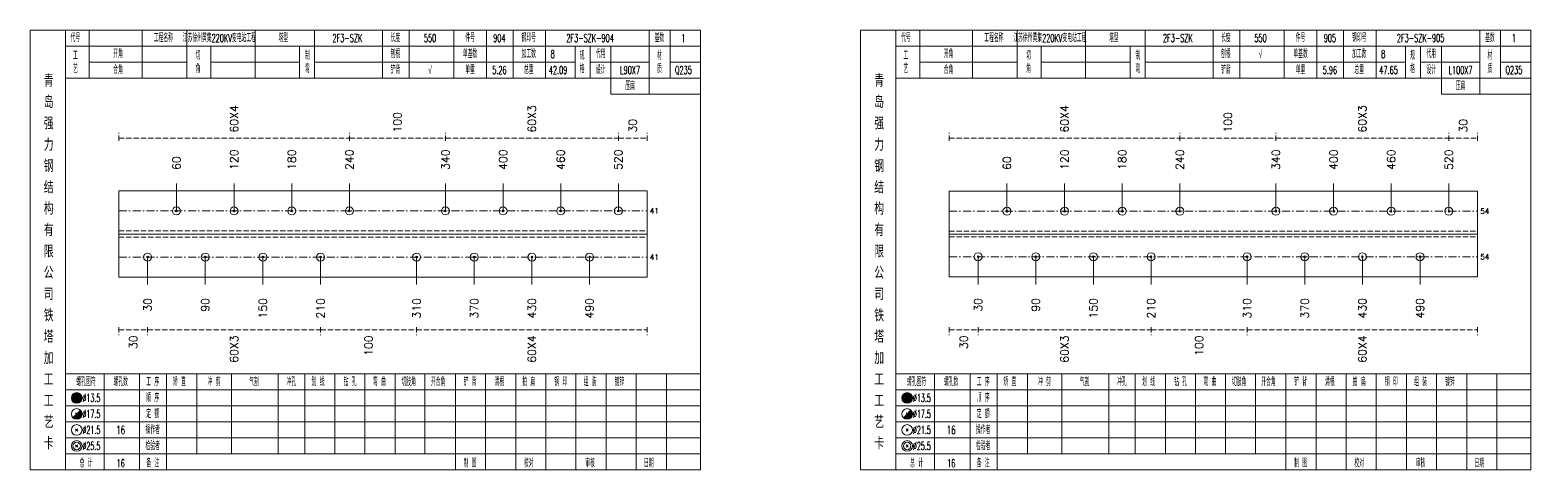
# Model space of a CAD drawing. Extents: x 0 to 4623, y -1159 to 4890.
# Drawn here: x 4048 to 4611, y 1125 to 1290 of the extents above; entities that cross this region are included whole.
import ezdxf
from ezdxf.enums import TextEntityAlignment as Align

# ---------------------------------------------------------------- set-up
doc = ezdxf.new("R2010")
doc.units = 0
doc.header["$MEASUREMENT"] = 0
doc.linetypes.add('一点画线', pattern=[5.2, 3, -1, 0.2, -1])
doc.linetypes.add('虚线', pattern=[2.75, 2, -0.75])
doc.layers.get('0').update_dxf_attribs({"linetype": 'CONTINUOUS', "lineweight": 25})
for name, color, linetype, lineweight in [('1', 7, 'CONTINUOUS', 25), ('4', 7, 'CONTINUOUS', 25), ('5', 7, 'CONTINUOUS', 25)]:
    doc.layers.add(name, color=color, linetype=linetype, lineweight=lineweight)
doc.styles.get("Standard").update_dxf_attribs({"font": 'simplex.shx', "width": 0.7, "height": 3, "bigfont": 'gbhzfs.shx'})

# ---------------------------------------------------------------- blocks, each defined once
blk = doc.blocks.new('孔21.5')
at = {"layer": '5', "color": 7, "linetype": 'Continuous', "lineweight": 13}
for p, q in [((-0.2, -0.2), (0.2, 0.2)), ((-0.2, 0.2), (0.2, -0.2))]:
    blk.add_line(p, q, dxfattribs=at)
blk.add_circle((0, 0), 1, dxfattribs=at)

msp = doc.modelspace()

# ---------------------------------------------------------------- linework, layer by layer
at = {"color": 8, "linetype": '虚线', "lineweight": 9}
for p, q in [((4081.5, 1248.5), (4081.5, 1251.5)), ((4081.5, 1249.5), (4167.944, 1249.5)), ((4167.944, 1248.5), (4167.944, 1251.5)), ((4167.944, 1248.5), (4167.944, 1251.5)), ((4167.944, 1249.5), (4203.962, 1249.5)), ((4203.962, 1248.5), (4203.962, 1251.5)), ((4203.962, 1248.5), (4203.962, 1251.5)), ((4203.962, 1249.5), (4268.795, 1249.5)), ((4268.795, 1248.5), (4268.795, 1251.5)), ((4268.795, 1248.5), (4268.795, 1251.5)), ((4268.795, 1249.5), (4279.6, 1249.5)), ((4279.6, 1248.5), (4279.6, 1251.5)), ((4392.9, 1248.5), (4392.9, 1251.5)), ((4392.9, 1249.5), (4479.344, 1249.5)), ((4479.344, 1248.5), (4479.344, 1251.5)), ((4479.344, 1248.5), (4479.344, 1251.5)), ((4479.344, 1249.5), (4515.362, 1249.5)), ((4515.362, 1248.5), (4515.362, 1251.5)), ((4515.362, 1248.5), (4515.362, 1251.5)), ((4515.362, 1249.5), (4580.195, 1249.5)), ((4580.195, 1248.5), (4580.195, 1251.5)), ((4580.195, 1248.5), (4580.195, 1251.5)), ((4580.195, 1249.5), (4591, 1249.5)), ((4591, 1248.5), (4591, 1251.5)), ((4081.5, 1178.5), (4081.5, 1175.5)), ((4081.5, 1177.5), (4092.305, 1177.5)), ((4092.305, 1178.5), (4092.305, 1175.5)), ((4092.305, 1178.5), (4092.305, 1175.5)), ((4092.305, 1177.5), (4157.138, 1177.5)), ((4157.138, 1178.5), (4157.138, 1175.5)), ((4157.138, 1178.5), (4157.138, 1175.5)), ((4157.138, 1177.5), (4193.156, 1177.5)), ((4193.156, 1178.5), (4193.156, 1175.5)), ((4193.156, 1178.5), (4193.156, 1175.5)), ((4193.156, 1177.5), (4279.6, 1177.5)), ((4279.6, 1178.5), (4279.6, 1175.5)), ((4392.9, 1178.5), (4392.9, 1175.5)), ((4392.9, 1177.5), (4403.705, 1177.5)), ((4403.705, 1178.5), (4403.705, 1175.5)), ((4403.705, 1178.5), (4403.705, 1175.5)), ((4403.705, 1177.5), (4468.538, 1177.5)), ((4468.538, 1178.5), (4468.538, 1175.5)), ((4468.538, 1178.5), (4468.538, 1175.5)), ((4468.538, 1177.5), (4504.556, 1177.5)), ((4504.556, 1178.5), (4504.556, 1175.5)), ((4504.556, 1178.5), (4504.556, 1175.5)), ((4504.556, 1177.5), (4591, 1177.5)), ((4591, 1178.5), (4591, 1175.5))]:
    msp.add_line(p, q, dxfattribs=at)
at = {"color": 7, "linetype": 'Continuous', "lineweight": 18}
for p, q in [((4081.5, 1229.667), (4081.5, 1197.333)), ((4081.5, 1229.667), (4279.6, 1229.667)), ((4279.6, 1229.667), (4279.6, 1197.333)), ((4392.9, 1229.55), (4392.9, 1197.45)), ((4392.9, 1229.55), (4591, 1229.55)), ((4591, 1229.55), (4591, 1197.45)), ((4081.5, 1213.5), (4279.6, 1213.5)), ((4392.9, 1213.5), (4591, 1213.5))]:
    msp.add_line(p, q, dxfattribs=at)
at = {"color": 7, "linetype": 'Continuous', "lineweight": 13}
for p, q in [((4103.111, 1222.167), (4103.111, 1232.5)), ((4124.722, 1222.167), (4124.722, 1232.5)), ((4146.333, 1222.167), (4146.333, 1232.5)), ((4167.944, 1222.167), (4167.944, 1232.5)), ((4203.962, 1222.167), (4203.962, 1232.5)), ((4225.573, 1222.167), (4225.573, 1232.5)), ((4247.184, 1222.167), (4247.184, 1232.5)), ((4268.795, 1222.167), (4268.795, 1232.5)), ((4414.511, 1222.05), (4414.511, 1232.5)), ((4436.122, 1222.05), (4436.122, 1232.5)), ((4457.733, 1222.05), (4457.733, 1232.5)), ((4479.344, 1222.05), (4479.344, 1232.5)), ((4515.362, 1222.05), (4515.362, 1232.5)), ((4536.973, 1222.05), (4536.973, 1232.5)), ((4558.584, 1222.05), (4558.584, 1232.5)), ((4580.195, 1222.05), (4580.195, 1232.5)), ((4092.305, 1204.833), (4092.305, 1194.5)), ((4113.916, 1204.833), (4113.916, 1194.5)), ((4135.527, 1204.833), (4135.527, 1194.5)), ((4157.138, 1204.833), (4157.138, 1194.5)), ((4193.156, 1204.833), (4193.156, 1194.5)), ((4214.767, 1204.833), (4214.767, 1194.5)), ((4236.378, 1204.833), (4236.378, 1194.5)), ((4257.989, 1204.833), (4257.989, 1194.5)), ((4403.705, 1204.95), (4403.705, 1194.5)), ((4425.316, 1204.95), (4425.316, 1194.5)), ((4446.927, 1204.95), (4446.927, 1194.5)), ((4468.538, 1204.95), (4468.538, 1194.5)), ((4504.556, 1204.95), (4504.556, 1194.5)), ((4526.167, 1204.95), (4526.167, 1194.5)), ((4547.778, 1204.95), (4547.778, 1194.5)), ((4569.389, 1204.95), (4569.389, 1194.5))]:
    msp.add_line(p, q, dxfattribs=at)
at = {"color": 3, "linetype": '一点画线', "lineweight": 13}
for p, q in [((4081.5, 1222.167), (4279.6, 1222.167)), ((4392.9, 1222.05), (4591, 1222.05)), ((4081.5, 1204.833), (4279.6, 1204.833)), ((4392.9, 1204.95), (4591, 1204.95))]:
    msp.add_line(p, q, dxfattribs=at)
at = {"color": 1, "linetype": '虚线', "lineweight": 18}
for p, q in [((4081.5, 1214.667), (4279.6, 1214.667)), ((4081.5, 1212.333), (4279.6, 1212.333)), ((4392.9, 1214.55), (4591, 1214.55)), ((4392.9, 1212.45), (4591, 1212.45))]:
    msp.add_line(p, q, dxfattribs=at)
at = {"layer": '1', "color": 7, "linetype": 'Continuous', "lineweight": 18}
for p, q in [((4081.5, 1197.333), (4279.6, 1197.333)), ((4392.9, 1197.45), (4591, 1197.45))]:
    msp.add_line(p, q, dxfattribs=at)
at = {"layer": '4', "color": 1, "linetype": 'Continuous', "lineweight": 18}
for p, q in [((4061.5, 1125), (4061.5, 1290)), ((4070.4, 1272), (4070.4, 1290)), ((4090.2, 1272), (4090.2, 1290)), ((4107, 1272), (4107, 1290)), ((4132.6, 1272), (4132.6, 1290)), ((4154.9, 1272), (4154.9, 1290)), ((4180.4, 1272), (4180.4, 1290)), ((4190.4, 1272), (4190.4, 1290)), ((4207.1, 1272), (4207.1, 1290)), ((4219.3, 1272), (4219.3, 1290)), ((4229.3, 1272), (4229.3, 1290)), ((4241.5, 1272), (4241.5, 1290)), ((4280.4, 1266), (4280.4, 1290)), ((4288.2, 1272), (4288.2, 1290)), ((4372.9, 1125), (4372.9, 1290)), ((4381.8, 1272), (4381.8, 1290)), ((4401.6, 1272), (4401.6, 1290)), ((4418.4, 1272), (4418.4, 1290)), ((4444, 1272), (4444, 1290)), ((4466.3, 1272), (4466.3, 1290)), ((4491.8, 1272), (4491.8, 1290)), ((4501.8, 1272), (4501.8, 1290)), ((4518.5, 1272), (4518.5, 1290)), ((4530.7, 1272), (4530.7, 1290)), ((4540.7, 1272), (4540.7, 1290)), ((4552.9, 1272), (4552.9, 1290)), ((4591.8, 1266), (4591.8, 1290)), ((4599.6, 1272), (4599.6, 1290)), ((4061.5, 1284), (4299.6, 1284)), ((4116, 1272), (4116, 1284)), ((4149.3, 1272), (4149.3, 1284)), ((4252.6, 1272), (4252.6, 1284)), ((4258.2, 1272), (4258.2, 1284)), ((4266, 1266), (4266, 1284)), ((4372.9, 1284), (4611, 1284)), ((4427.4, 1272), (4427.4, 1284)), ((4460.7, 1272), (4460.7, 1284)), ((4564, 1272), (4564, 1284)), ((4569.6, 1272), (4569.6, 1284)), ((4577.4, 1266), (4577.4, 1284)), ((4070.4, 1278), (4107, 1278)), ((4116, 1278), (4149.3, 1278)), ((4154.9, 1278), (4252.6, 1278)), ((4258.2, 1278), (4280.4, 1278)), ((4288.2, 1278), (4299.6, 1278)), ((4381.8, 1278), (4418.4, 1278)), ((4427.4, 1278), (4460.7, 1278)), ((4466.3, 1278), (4564, 1278)), ((4569.6, 1278), (4591.8, 1278)), ((4599.6, 1278), (4611, 1278)), ((4061.5, 1272), (4299.6, 1272)), ((4372.9, 1272), (4611, 1272)), ((4266, 1266), (4299.6, 1266)), ((4577.4, 1266), (4611, 1266)), ((4061.5, 1161), (4299.6, 1161)), ((4076, 1125), (4076, 1161)), ((4089.3, 1125), (4089.3, 1161)), ((4099.4, 1125), (4099.4, 1161)), ((4110.8, 1131), (4110.8, 1161)), ((4123.7, 1131), (4123.7, 1161)), ((4141.3, 1131), (4141.3, 1161)), ((4151.2, 1131), (4151.2, 1161)), ((4162.5, 1131), (4162.5, 1161)), ((4173.8, 1131), (4173.8, 1161)), ((4185.1, 1131), (4185.1, 1161)), ((4196.3, 1131), (4196.3, 1161)), ((4207.7, 1131), (4207.7, 1161)), ((4219, 1131), (4219, 1161)), ((4230.3, 1131), (4230.3, 1161)), ((4241.6, 1131), (4241.6, 1161)), ((4252.9, 1131), (4252.9, 1161)), ((4264.2, 1131), (4264.2, 1161)), ((4275.5, 1131), (4275.5, 1161)), ((4286.8, 1131), (4286.8, 1161)), ((4372.9, 1161), (4611, 1161)), ((4387.4, 1125), (4387.4, 1161)), ((4400.7, 1125), (4400.7, 1161)), ((4410.8, 1125), (4410.8, 1161)), ((4422.2, 1131), (4422.2, 1161)), ((4435.1, 1131), (4435.1, 1161)), ((4452.7, 1131), (4452.7, 1161)), ((4462.6, 1131), (4462.6, 1161)), ((4473.9, 1131), (4473.9, 1161)), ((4485.2, 1131), (4485.2, 1161)), ((4496.5, 1131), (4496.5, 1161)), ((4507.7, 1131), (4507.7, 1161)), ((4519.1, 1131), (4519.1, 1161)), ((4530.4, 1131), (4530.4, 1161)), ((4541.7, 1131), (4541.7, 1161)), ((4553, 1131), (4553, 1161)), ((4564.3, 1131), (4564.3, 1161)), ((4575.6, 1131), (4575.6, 1161)), ((4586.9, 1131), (4586.9, 1161)), ((4598.2, 1131), (4598.2, 1161)), ((4061.5, 1155), (4299.6, 1155)), ((4372.9, 1155), (4611, 1155)), ((4061.5, 1149), (4299.6, 1149)), ((4372.9, 1149), (4611, 1149)), ((4061.5, 1143), (4299.6, 1143)), ((4372.9, 1143), (4611, 1143)), ((4061.5, 1137), (4299.6, 1137)), ((4372.9, 1137), (4611, 1137)), ((4061.5, 1131), (4299.6, 1131)), ((4207.7, 1125), (4207.7, 1131)), ((4219, 1125), (4219, 1131)), ((4230.3, 1125), (4230.3, 1131)), ((4241.6, 1125), (4241.6, 1131)), ((4252.9, 1125), (4252.9, 1131)), ((4264.2, 1125), (4264.2, 1131)), ((4275.5, 1125), (4275.5, 1131)), ((4286.8, 1125), (4286.8, 1131)), ((4372.9, 1131), (4611, 1131)), ((4519.1, 1125), (4519.1, 1131)), ((4530.4, 1125), (4530.4, 1131)), ((4541.7, 1125), (4541.7, 1131)), ((4553, 1125), (4553, 1131)), ((4564.3, 1125), (4564.3, 1131)), ((4575.6, 1125), (4575.6, 1131)), ((4586.9, 1125), (4586.9, 1131)), ((4598.2, 1125), (4598.2, 1131))]:
    msp.add_line(p, q, dxfattribs=at)
at = {"layer": '4', "color": 7, "linetype": 'Continuous', "lineweight": 13}
for p, q in [((4065.5, 1151.8), (4065.9, 1152.2)), ((4065.9, 1151.8), (4065.5, 1152.2)), ((4376.9, 1151.8), (4377.3, 1152.2)), ((4377.3, 1151.8), (4376.9, 1152.2)), ((4064.286, 1144.586), (4067.114, 1147.414)), ((4065.3, 1146.4), (4066.1, 1145.6)), ((4375.686, 1144.586), (4378.514, 1147.414)), ((4376.7, 1146.4), (4377.5, 1145.6)), ((4065.3, 1139.6), (4066.1, 1140.4)), ((4065.3, 1140.4), (4066.1, 1139.6)), ((4376.7, 1139.6), (4377.5, 1140.4)), ((4376.7, 1140.4), (4377.5, 1139.6)), ((4065.3, 1133.6), (4066.1, 1134.4)), ((4065.3, 1134.4), (4066.1, 1133.6)), ((4376.7, 1133.6), (4377.5, 1134.4)), ((4376.7, 1134.4), (4377.5, 1133.6))]:
    msp.add_line(p, q, dxfattribs=at)
at = {"layer": '4', "color": 1, "linetype": 'Continuous', "lineweight": 18}
for points in [[(4048.2, 1290), (4048.2, 1125), (4299.6, 1125), (4299.6, 1290)], [(4359.6, 1290), (4359.6, 1125), (4611, 1125), (4611, 1290)]]:
    msp.add_lwpolyline(points, close=True, dxfattribs=at)
at = {"layer": '4', "color": 7, "linetype": 'Continuous', "lineweight": 13}
for centre, radius in [((4065.7, 1152), 2), ((4065.7, 1152), 1.8), ((4377.1, 1152), 2), ((4377.1, 1152), 1.8), ((4065.7, 1152), 1.6), ((4065.7, 1152), 1.4), ((4065.7, 1152), 1.2), ((4065.7, 1152), 1), ((4065.7, 1152), 0.8), ((4065.7, 1152), 0.6), ((4065.7, 1152), 0.4), ((4065.7, 1152), 0.2), ((4377.1, 1152), 1.6), ((4377.1, 1152), 1.4), ((4377.1, 1152), 1.2), ((4377.1, 1152), 1), ((4377.1, 1152), 0.8), ((4377.1, 1152), 0.6), ((4377.1, 1152), 0.4), ((4377.1, 1152), 0.2), ((4065.7, 1146), 2), ((4377.1, 1146), 2), ((4065.7, 1140), 2), ((4377.1, 1140), 2), ((4065.7, 1134), 2), ((4065.7, 1134), 1.4), ((4377.1, 1134), 2), ((4377.1, 1134), 1.4)]:
    msp.add_circle(centre, radius, dxfattribs=at)
for centre, radius in [((4065.7, 1146), 1.8), ((4065.7, 1146), 1.6), ((4065.7, 1146), 1.4), ((4065.7, 1146), 1.2), ((4065.7, 1146), 1), ((4065.7, 1146), 0.8), ((4065.7, 1146), 0.6), ((4065.7, 1146), 0.4), ((4065.7, 1146), 0.2), ((4377.1, 1146), 1.8), ((4377.1, 1146), 1.6), ((4377.1, 1146), 1.4), ((4377.1, 1146), 1.2), ((4377.1, 1146), 1), ((4377.1, 1146), 0.8), ((4377.1, 1146), 0.6), ((4377.1, 1146), 0.4), ((4377.1, 1146), 0.2)]:
    msp.add_arc(centre, radius, 225, 45, dxfattribs=at)

# ---------------------------------------------------------------- block references
at = {"color": 7, "linetype": 'Continuous', "lineweight": 13, "xscale": 1.5, "yscale": 1.5, "zscale": 1.5}
for p in [(4103.111, 1222.167), (4124.722, 1222.167), (4146.333, 1222.167), (4167.944, 1222.167), (4203.962, 1222.167), (4225.573, 1222.167), (4247.184, 1222.167), (4268.795, 1222.167), (4414.511, 1222.05), (4436.122, 1222.05), (4457.733, 1222.05), (4479.344, 1222.05), (4515.362, 1222.05), (4536.973, 1222.05), (4558.584, 1222.05), (4580.195, 1222.05)]:
    msp.add_blockref('孔21.5', p, dxfattribs=at)
at = {"layer": '1', "color": 7, "linetype": 'Continuous', "lineweight": 13, "xscale": 1.5, "yscale": 1.5, "zscale": 1.5}
for p in [(4092.305, 1204.833), (4113.916, 1204.833), (4135.527, 1204.833), (4157.138, 1204.833), (4193.156, 1204.833), (4214.767, 1204.833), (4236.378, 1204.833), (4257.989, 1204.833), (4403.705, 1204.95), (4425.316, 1204.95), (4446.927, 1204.95), (4468.538, 1204.95), (4504.556, 1204.95), (4526.167, 1204.95), (4547.778, 1204.95), (4569.389, 1204.95)]:
    msp.add_blockref('孔21.5', p, dxfattribs=at)

# ---------------------------------------------------------------- texts
at = {"color": 8, "linetype": 'Continuous', "lineweight": 9}
for s, p in [('60X4', (4124.722, 1251.5)), ('60X3', (4236.378, 1251.5)), ('60X4', (4436.122, 1251.5)), ('60X3', (4547.778, 1251.5)), ('100', (4185.953, 1251.5)), ('30', (4274.197, 1251.5)), ('100', (4497.353, 1251.5)), ('30', (4585.597, 1251.5))]:
    msp.add_text(s, height=3, rotation=90, dxfattribs=at).set_placement(p, align=Align.MIDDLE_LEFT)
at = {"color": 7, "linetype": 'Continuous', "lineweight": 13}
for s, p in [('120', (4124.722, 1237.5)), ('180', (4146.333, 1237.5)), ('240', (4167.944, 1237.5)), ('340', (4203.962, 1237.5)), ('400', (4225.573, 1237.5)), ('460', (4247.184, 1237.5)), ('520', (4268.795, 1237.5)), ('120', (4436.122, 1237.5)), ('180', (4457.733, 1237.5)), ('240', (4479.344, 1237.5)), ('340', (4515.362, 1237.5)), ('400', (4536.973, 1237.5)), ('460', (4558.584, 1237.5)), ('520', (4580.195, 1237.5)), ('60', (4103.111, 1237.5)), ('60', (4414.511, 1237.5))]:
    msp.add_text(s, height=3, rotation=90, dxfattribs=at).set_placement(p, align=Align.MIDDLE_LEFT)
for s, p in [('41', (4280.6, 1222.167)), ('54', (4592, 1222.05)), ('41', (4280.6, 1204.833)), ('54', (4592, 1204.95))]:
    msp.add_text(s, height=2, dxfattribs=at).set_placement(p, align=Align.MIDDLE_LEFT)
at = {"color": 8, "linetype": 'Continuous', "lineweight": 9}
for s, p in [('30', (4086.903, 1175.5)), ('60X3', (4124.722, 1175.5)), ('100', (4175.147, 1175.5)), ('60X4', (4236.378, 1175.5)), ('30', (4398.303, 1175.5)), ('60X3', (4436.122, 1175.5)), ('100', (4486.547, 1175.5)), ('60X4', (4547.778, 1175.5))]:
    msp.add_text(s, height=3, rotation=90, dxfattribs=at).set_placement(p, align=Align.MIDDLE_RIGHT)
at = {"layer": '1', "color": 7, "linetype": 'Continuous', "lineweight": 13}
for s, p in [('30', (4092.305, 1189.5)), ('90', (4113.916, 1189.5)), ('150', (4135.527, 1189.5)), ('210', (4157.138, 1189.5)), ('310', (4193.156, 1189.5)), ('370', (4214.767, 1189.5)), ('430', (4236.378, 1189.5)), ('490', (4257.989, 1189.5)), ('30', (4403.705, 1189.5)), ('90', (4425.316, 1189.5)), ('150', (4446.927, 1189.5)), ('210', (4468.538, 1189.5)), ('310', (4504.556, 1189.5)), ('370', (4526.167, 1189.5)), ('430', (4547.778, 1189.5)), ('490', (4569.389, 1189.5))]:
    msp.add_text(s, height=3, rotation=90, dxfattribs=at).set_placement(p, align=Align.MIDDLE_RIGHT)
at = {"layer": '4', "color": 1, "linetype": 'Continuous', "lineweight": 13}
for s, height, width, p in [('工程名称', 3, 0.6, (4098.2, 1287)), ('江苏徐州黄集220KV变电站工程', 3, 0.6, (4119.2, 1287)), ('长度', 3, 0.6, (4185.2, 1287)), ('基数', 3, 0.6, (4284.2, 1287)), ('工程名称', 3, 0.6, (4409.6, 1287)), ('江苏徐州黄集220KV变电站工程', 3, 0.6, (4430.6, 1287)), ('长度', 3, 0.6, (4496.6, 1287)), ('基数', 3, 0.6, (4595.6, 1287)), ('代号', 3, 0.6, (4065.2, 1287)), ('塔型', 3, 0.6, (4143.2, 1287)), ('2F3-SZK', 3, 0.6, (4167.2, 1287)), ('550', 3, 0.6, (4198.2, 1287)), ('件号', 3, 0.6, (4213.2, 1287)), ('904', 3, 0.6, (4224.2, 1287)), ('钢印号', 3, 0.6, (4235.2, 1287)), ('2F3-SZK-904', 3, 0.6, (4258.2, 1287)), ('1', 3, 0.6, (4293.2, 1287)), ('代号', 3, 0.6, (4376.6, 1287)), ('塔型', 3, 0.6, (4454.6, 1287)), ('2F3-SZK', 3, 0.6, (4478.6, 1287)), ('550', 3, 0.6, (4509.6, 1287)), ('件号', 3, 0.6, (4524.6, 1287)), ('905', 3, 0.6, (4535.6, 1287)), ('钢印号', 3, 0.6, (4546.6, 1287)), ('2F3-SZK-905', 3, 0.6, (4569.6, 1287)), ('1', 3, 0.6, (4604.6, 1287)), ('工', 3, 0.6, (4065.2, 1280.4)), ('开角', 3, 0.6, (4081.2, 1281)), ('切', 3, 0.6, (4111.2, 1280.4)), ('制', 3, 0.6, (4152.2, 1280.4)), ('刨根', 3, 0.6, (4185.2, 1281)), ('单基数', 3, 0.6, (4213.2, 1281)), ('加工数', 3, 0.6, (4235.2, 1281)), ('8', 3, 0.6, (4244.2, 1281)), ('规', 3, 0.6, (4255.2, 1280.4)), ('代用', 3, 0.6, (4262.2, 1281)), ('材', 3, 0.6, (4284.2, 1280.4)), ('工', 3, 0.6, (4376.6, 1280.4)), ('开角', 3, 0.6, (4392.6, 1281)), ('切', 3, 0.6, (4422.6, 1280.4)), ('制', 3, 0.6, (4463.6, 1280.4)), ('刨根', 3, 0.6, (4496.6, 1281)), ('√', 3, 0.6, (4509.6, 1281)), ('单基数', 3, 0.6, (4524.6, 1281)), ('加工数', 3, 0.6, (4546.6, 1281)), ('8', 3, 0.6, (4555.6, 1281)), ('规', 3, 0.6, (4566.6, 1280.4)), ('代用', 3, 0.6, (4573.6, 1281)), ('材', 3, 0.6, (4595.6, 1280.4)), ('青', 4.6, 0.8, (4055.2, 1271)), ('艺', 3, 0.6, (4065.2, 1275.4)), ('合角', 3, 0.6, (4081.2, 1275)), ('角', 3, 0.6, (4111.2, 1275.4)), ('弯', 3, 0.6, (4152.2, 1275.4)), ('铲背', 3, 0.6, (4185.2, 1275)), ('√', 3, 0.6, (4198.2, 1275)), ('单重', 3, 0.6, (4213.2, 1275)), ('5.26', 3, 0.6, (4224.2, 1275)), ('总重', 3, 0.6, (4235.2, 1275)), ('42.09', 3, 0.6, (4246.2, 1275)), ('格', 3, 0.6, (4255.2, 1275.4)), ('设计', 3, 0.6, (4262.2, 1275)), ('L90X7', 3, 0.6, (4273.2, 1275)), ('质', 3, 0.6, (4284.2, 1275.4)), ('Q235', 3, 0.6, (4293.2, 1275)), ('青', 4.6, 0.8, (4366.6, 1271)), ('艺', 3, 0.6, (4376.6, 1275.4)), ('合角', 3, 0.6, (4392.6, 1275)), ('角', 3, 0.6, (4422.6, 1275.4)), ('弯', 3, 0.6, (4463.6, 1275.4)), ('铲背', 3, 0.6, (4496.6, 1275)), ('单重', 3, 0.6, (4524.6, 1275)), ('5.96', 3, 0.6, (4535.6, 1275)), ('总重', 3, 0.6, (4546.6, 1275)), ('47.65', 3, 0.6, (4557.6, 1275)), ('格', 3, 0.6, (4566.6, 1275.4)), ('设计', 3, 0.6, (4573.6, 1275)), ('L100X7', 3, 0.6, (4584.6, 1275)), ('质', 3, 0.6, (4595.6, 1275.4)), ('Q235', 3, 0.6, (4604.6, 1275)), ('压扁', 3, 0.6, (4273.2, 1269)), ('压扁', 3, 0.6, (4584.6, 1269)), ('岛', 4.6, 0.8, (4055.2, 1263)), ('岛', 4.6, 0.8, (4366.6, 1263)), ('强', 4.6, 0.8, (4055.2, 1255)), ('强', 4.6, 0.8, (4366.6, 1255)), ('力', 4.6, 0.8, (4055.2, 1247)), ('力', 4.6, 0.8, (4366.6, 1247)), ('钢', 4.6, 0.8, (4055.2, 1239)), ('钢', 4.6, 0.8, (4366.6, 1239)), ('结', 4.6, 0.8, (4055.2, 1231)), ('结', 4.6, 0.8, (4366.6, 1231)), ('构', 4.6, 0.8, (4055.2, 1223)), ('构', 4.6, 0.8, (4366.6, 1223)), ('有', 4.6, 0.8, (4055.2, 1215)), ('有', 4.6, 0.8, (4366.6, 1215)), ('限', 4.6, 0.8, (4055.2, 1207)), ('限', 4.6, 0.8, (4366.6, 1207)), ('公', 4.6, 0.8, (4055.2, 1199)), ('公', 4.6, 0.8, (4366.6, 1199)), ('司', 4.6, 0.8, (4055.2, 1191)), ('司', 4.6, 0.8, (4366.6, 1191)), ('铁', 4.6, 0.8, (4055.2, 1183)), ('铁', 4.6, 0.8, (4366.6, 1183)), ('塔', 4.6, 0.8, (4055.2, 1175)), ('塔', 4.6, 0.8, (4366.6, 1175)), ('加', 4.6, 0.8, (4055.2, 1167)), ('加', 4.6, 0.8, (4366.6, 1167)), ('工', 4.6, 0.8, (4055.2, 1159)), ('螺孔图符', 3, 0.6, (4069.2, 1158)), ('螺孔数', 3, 0.6, (4082.2, 1158)), ('工 序', 3, 0.6, (4094.2, 1158)), ('矫 直', 3, 0.6, (4104.2, 1158)), ('冲 剪', 3, 0.6, (4117.2, 1158)), ('气割', 3, 0.6, (4132.2, 1158)), ('冲孔', 3, 0.6, (4146.2, 1158)), ('划 线', 3, 0.6, (4156.2, 1158)), ('钻 孔', 3, 0.6, (4168.2, 1158)), ('弯 曲', 3, 0.6, (4179.2, 1158)), ('切肢角', 3, 0.6, (4190.2, 1158)), ('开合角', 3, 0.6, (4201.2, 1158)), ('铲 背', 3, 0.6, (4213.2, 1158)), ('清根', 3, 0.6, (4224.2, 1158)), ('拍 扁', 3, 0.6, (4235.2, 1158)), ('钢 印', 3, 0.6, (4247.2, 1158)), ('组 装', 3, 0.6, (4258.2, 1158)), ('镀锌', 3, 0.6, (4269.2, 1158)), ('工', 4.6, 0.8, (4366.6, 1159)), ('螺孔图符', 3, 0.6, (4380.6, 1158)), ('螺孔数', 3, 0.6, (4393.6, 1158)), ('工 序', 3, 0.6, (4405.6, 1158)), ('矫 直', 3, 0.6, (4415.6, 1158)), ('冲 剪', 3, 0.6, (4428.6, 1158)), ('气割', 3, 0.6, (4443.6, 1158)), ('冲孔', 3, 0.6, (4457.6, 1158)), ('划 线', 3, 0.6, (4467.6, 1158)), ('钻 孔', 3, 0.6, (4479.6, 1158)), ('弯 曲', 3, 0.6, (4490.6, 1158)), ('切肢角', 3, 0.6, (4501.6, 1158)), ('开合角', 3, 0.6, (4512.6, 1158)), ('铲 背', 3, 0.6, (4524.6, 1158)), ('清根', 3, 0.6, (4535.6, 1158)), ('拍 扁', 3, 0.6, (4546.6, 1158)), ('钢 印', 3, 0.6, (4558.6, 1158)), ('组 装', 3, 0.6, (4569.6, 1158)), ('镀锌', 3, 0.6, (4580.6, 1158)), ('顺 序', 3, 0.6, (4094.2, 1152)), ('顺 序', 3, 0.6, (4405.6, 1152)), ('工', 4.6, 0.8, (4055.2, 1151)), ('%%C13.5', 3, 0.5, (4071.2, 1152)), ('工', 4.6, 0.8, (4366.6, 1151)), ('%%C13.5', 3, 0.5, (4382.6, 1152)), ('艺', 4.6, 0.8, (4055.2, 1143)), ('%%C17.5', 3, 0.5, (4071.2, 1146)), ('定 额', 3, 0.6, (4094.2, 1146)), ('艺', 4.6, 0.8, (4366.6, 1143)), ('%%C17.5', 3, 0.5, (4382.6, 1146)), ('定 额', 3, 0.6, (4405.6, 1146)), ('卡', 4.6, 0.8, (4055.2, 1135)), ('%%C21.5', 3, 0.5, (4071.2, 1140)), ('16', 3.2, 0.6, (4082.2, 1140)), ('操作者', 3, 0.6, (4094.2, 1140)), ('卡', 4.6, 0.8, (4366.6, 1135)), ('%%C21.5', 3, 0.5, (4382.6, 1140)), ('16', 3.2, 0.6, (4393.6, 1140)), ('操作者', 3, 0.6, (4405.6, 1140)), ('%%C25.5', 3, 0.5, (4071.2, 1134)), ('检验者', 3, 0.6, (4094.2, 1134)), ('%%C25.5', 3, 0.5, (4382.6, 1134)), ('检验者', 3, 0.6, (4405.6, 1134)), ('总 计', 3, 0.6, (4069.2, 1127.5)), ('16', 3, 0.6, (4082.2, 1127.5)), ('备 注', 3, 0.6, (4094.2, 1127.5)), ('制 图', 3, 0.6, (4213.2, 1127.5)), ('校对', 3, 0.6, (4235.2, 1127.5)), ('审核', 3, 0.6, (4258.2, 1127.5)), ('日期', 3, 0.6, (4280.2, 1127.5)), ('总 计', 3, 0.6, (4380.6, 1127.5)), ('16', 3, 0.6, (4393.6, 1127.5)), ('备 注', 3, 0.6, (4405.6, 1127.5)), ('制 图', 3, 0.6, (4524.6, 1127.5)), ('校对', 3, 0.6, (4546.6, 1127.5)), ('审核', 3, 0.6, (4569.6, 1127.5)), ('日期', 3, 0.6, (4591.6, 1127.5))]:
    msp.add_text(s, height=height, dxfattribs=dict(at, width=width)).set_placement(p, align=Align.MIDDLE_CENTER)

doc.saveas('drawing.dxf')
